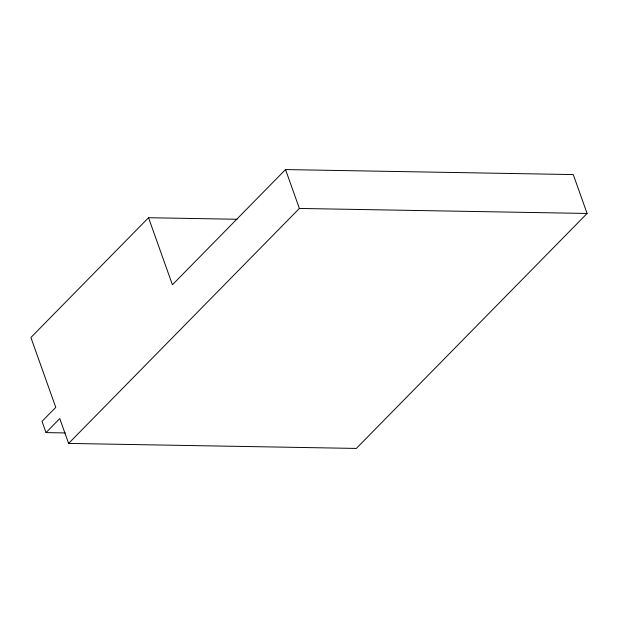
<?xml version="1.0" encoding="UTF-8"?>
<svg xmlns="http://www.w3.org/2000/svg" width="618" height="618" viewBox="0 0 618 618"><rect width="100%" height="100%" fill="white"/><g stroke="black" fill="none" stroke-linecap="round" stroke-linejoin="round"><path stroke-width="0.93" d="M237.065 219.266L148.536 217.721L30.9 337.505L55.774 407.355L42.016 421.36L46.018 432.6L65.261 432.932M46.018 432.6L59.776 418.595L68.613 443.423L356.339 448.429L587.1 213.457L573.257 174.577L285.531 169.571L172.407 284.759L148.536 217.721M68.613 443.423L299.375 208.444L587.1 213.457M285.531 169.571L299.375 208.444"/></g></svg>
